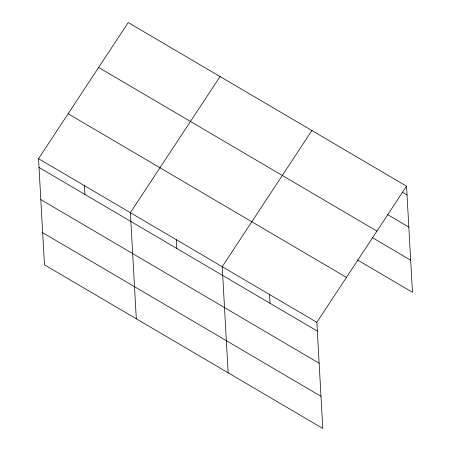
<?xml version="1.0" encoding="UTF-8"?>
<svg xmlns="http://www.w3.org/2000/svg" width="451" height="451" viewBox="0 0 451 451"><rect width="100%" height="100%" fill="white"/><g stroke="black" fill="none" stroke-linecap="round" stroke-linejoin="round"><path stroke-width="0.68" d="M406.537 186.184L316.856 322.324L322.786 428.45L44.463 264.816L38.532 158.696L128.214 22.55L406.537 186.184L412.468 292.304L357.271 259.855M220.06 76.546L130.378 212.692L136.309 318.818M311.906 130.548L222.225 266.688L228.155 372.814M402.174 192.109L407.027 194.962M387.595 214.603L408.826 227.084M98.617 67.475L376.94 231.109M372.458 237.716L410.675 260.182M68.124 113.765L346.447 277.399M38.532 158.696L316.856 322.324M39.023 167.473L317.346 331.102M40.816 199.596L319.139 363.23M42.665 232.693L320.988 396.328M269.54 294.509L270.031 303.286M176.302 239.69L176.792 248.467M84.455 185.694L84.946 194.471"/></g></svg>
